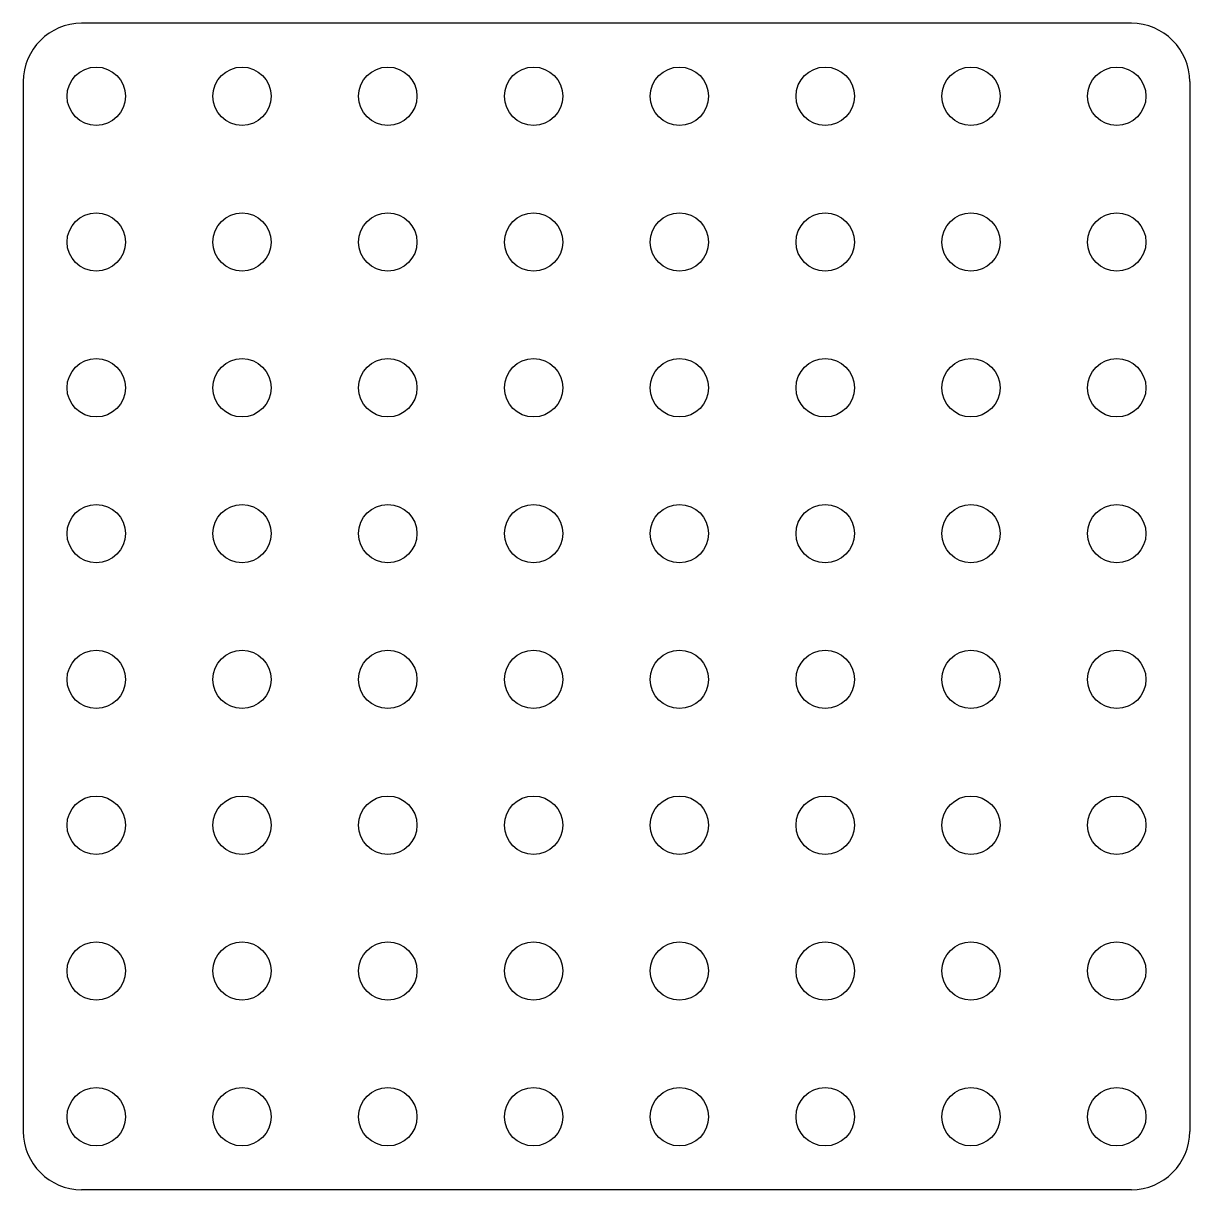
# Model space of a CAD drawing. Extents: x -50 to 50, y -50 to 50.
import ezdxf

# ---------------------------------------------------------------- set-up
doc = ezdxf.new("R2010")
doc.units = 0
doc.layers.add('MODELSKETCH_VISIBLE', color=7, linetype='CONTINUOUS')

msp = doc.modelspace()

# ---------------------------------------------------------------- linework, layer by layer
at = {"layer": 'MODELSKETCH_VISIBLE'}
for p, q in [((45, 50), (-45, 50)), ((-50, 45), (-50, -45)), ((50, 45), (50, -45)), ((45, -50), (-45, -50))]:
    msp.add_line(p, q, dxfattribs=at)
for centre in [(-43.75, 43.75), (-31.25, 43.75), (-18.75, 43.75), (-6.25, 43.75), (6.25, 43.75), (18.75, 43.75), (31.25, 43.75), (43.75, 43.75), (-43.75, 31.25), (-31.25, 31.25), (-18.75, 31.25), (-6.25, 31.25), (6.25, 31.25), (18.75, 31.25), (31.25, 31.25), (43.75, 31.25), (-43.75, 18.75), (-31.25, 18.75), (-18.75, 18.75), (-6.25, 18.75), (6.25, 18.75), (18.75, 18.75), (31.25, 18.75), (43.75, 18.75), (-43.75, 6.25), (-31.25, 6.25), (-18.75, 6.25), (-6.25, 6.25), (6.25, 6.25), (18.75, 6.25), (31.25, 6.25), (43.75, 6.25), (-43.75, -6.25), (-31.25, -6.25), (-18.75, -6.25), (-6.25, -6.25), (6.25, -6.25), (18.75, -6.25), (31.25, -6.25), (43.75, -6.25), (-43.75, -18.75), (-31.25, -18.75), (-18.75, -18.75), (-6.25, -18.75), (6.25, -18.75), (18.75, -18.75), (31.25, -18.75), (43.75, -18.75), (-43.75, -31.25), (-31.25, -31.25), (-18.75, -31.25), (-6.25, -31.25), (6.25, -31.25), (18.75, -31.25), (31.25, -31.25), (43.75, -31.25), (-43.75, -43.75), (-31.25, -43.75), (-18.75, -43.75), (-6.25, -43.75), (6.25, -43.75), (18.75, -43.75), (31.25, -43.75), (43.75, -43.75)]:
    msp.add_circle(centre, 2.5, dxfattribs=at)
for centre, start, end in [((-45, 45), 90, 180), ((45, 45), 0, 90), ((-45, -45), 180, 270), ((45, -45), 270, 0)]:
    msp.add_arc(centre, 5, start, end, dxfattribs=at)

doc.saveas('drawing.dxf')
